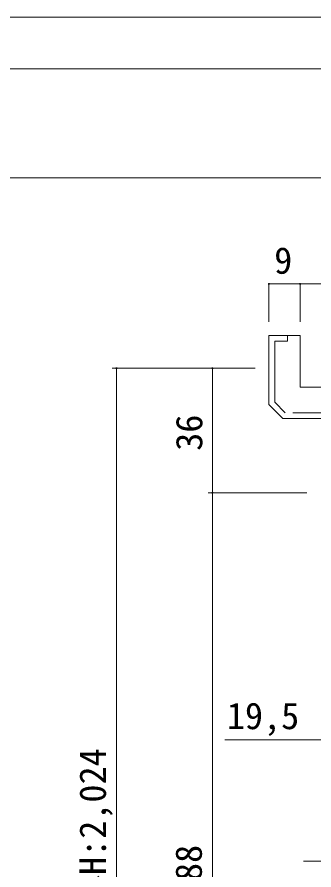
# Model space of a CAD drawing. Units: millimetres on the paper, enlarged 10 times, with parts at other scales. Extents: x -1985 to 2015, y -1370 to 1400.
# Drawn here: x -1243 to -956, y 577 to 1400 of the extents above; entities that cross this region are included whole.
import ezdxf
from ezdxf.enums import TextEntityAlignment as Align

# ---------------------------------------------------------------- set-up
doc = ezdxf.new("R2010")
doc.units = ezdxf.units.MM
doc.header["$LTSCALE"] = 10
doc.linetypes.add('DOUBLE_CHAIN2', pattern=[12.8, 9, -1, 0.6, -0.6, 0.6, -1])
doc.linetypes.add('USER2', pattern=[9.525, 6.35, -3.175])
for name, color, linetype, lineweight in [('1-0_H-SYM', 7, 'Continuous', 20), ('1-1_0', 7, 'Continuous', 20), ('2-0_18', 7, 'Continuous', 20)]:
    doc.layers.add(name, color=color, linetype=linetype, lineweight=lineweight)
doc.styles.add('ＭＳ ゴシック', font='')
doc.styles.get('ＭＳ ゴシック').set_extended_font_data('MS Gothic')

msp = doc.modelspace()

# ---------------------------------------------------------------- linework, layer by layer
at = {"layer": '1-0_H-SYM'}
for p, q in [((-1935, 1350), (395, 1350)), ((-1935, 1245), (395, 1245))]:
    msp.add_line(p, q, dxfattribs=at)
at = {"layer": '1-1_0'}
for p, q in [((-1935, 1350), (395, 1350)), ((-1935, 1245), (395, 1245))]:
    msp.add_line(p, q, dxfattribs=at)
msp.add_lwpolyline([(-1985, -1370), (2015, -1370), (2015, 1400), (-1985, 1400)], close=True, dxfattribs=at)
at = {"layer": '2-0_18', "color": 4, "lineweight": 9}
for p, q in [((-969.5, 1106.2), (-969.5, 1142.62)), ((-969.5, 1142.62), (-549.5, 1142.62)), ((-1012.83, 1061.2), (-1150.81, 1061.2)), ((-1146.65, 1061.2), (-1146.65, 77.38)), ((-1012.83, 1061.2), (-1058.2, 1061.2)), ((-1054.04, 941.2), (-1054.04, 1061.2)), ((-962.83, 941.2), (-1058.2, 941.2)), ((-1054.04, 941.2), (-1054.04, 77.38))]:
    msp.add_line(p, q, dxfattribs=at)
at = {"layer": '2-0_18'}
for p, q in [((-999.5, 1026.2), (-999.5, 1092.87)), ((-999.5, 1092.87), (-969.5, 1092.87)), ((-969.5, 1042.87), (-969.5, 1092.87)), ((-912.83, 1042.87), (-969.5, 1042.87)), ((-986.17, 1012.87), (-999.5, 1026.2)), ((-912.83, 1012.87), (-986.17, 1012.87)), ((-962.83, 941.2), (-1058.2, 941.2))]:
    msp.add_line(p, q, dxfattribs=at)
at = {"layer": '2-0_18', "linetype": 'DOUBLE_CHAIN2'}
msp.add_line((-552.83, 585.71), (-966.17, 585.71), dxfattribs=at)
at = {"layer": '2-0_18', "color": 4, "lineweight": 9}
for points in [[(-999.5, 1106.2), (-999.5, 1142.62), (-969.5, 1142.62)], [(-881.17, 702.98), (-946.17, 702.98), (-1042.22, 702.98)]]:
    msp.add_lwpolyline(points, dxfattribs=at)
at = {"layer": '2-0_18', "linetype": 'USER2'}
msp.add_lwpolyline([(-912.83, 1018.42), (-983.87, 1018.42), (-993.94, 1028.5), (-993.94, 1087.31), (-981.72, 1087.31), (-981.72, 1092.87)], dxfattribs=at)
at = {"layer": '2-0_18', "color": 4, "lineweight": 9}
for centre, start, end in [((-999.5, 1142.62), 0, 180), ((-999.5, 1142.62), 180, 0), ((-969.5, 1142.62), 0, 180), ((-969.5, 1142.62), 180, 0), ((-1146.65, 1061.2), 90, 270), ((-1146.65, 1061.2), 270, 90), ((-1054.04, 1061.2), 90, 270), ((-1054.04, 1061.2), 270, 90), ((-1054.04, 941.2), 90, 270), ((-1054.04, 941.2), 90, 270), ((-1054.04, 941.2), 270, 90), ((-1054.04, 941.2), 270, 90)]:
    msp.add_arc(centre, 0.521, start, end, dxfattribs=at)

# ---------------------------------------------------------------- texts
at = {"layer": '2-0_18', "style": 'ＭＳ ゴシック'}
for s, p in [('9', (-994.44, 1144.7)), ('19,5', (-1040.14, 705.48))]:
    msp.add_text(s, height=25.66, dxfattribs=at).set_placement(p, align=Align.BOTTOM_LEFT)
for s, p in [('36', (-1056.12, 981.64)), ('枠外H:2,024', (-1149.15, 502.5)), ('枠内IH:1,988', (-1056.54, 391.96))]:
    msp.add_text(s, height=25.66, rotation=90, dxfattribs=at).set_placement(p, align=Align.BOTTOM_LEFT)

doc.saveas('drawing.dxf')
